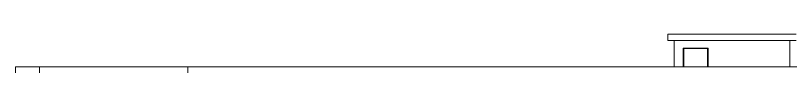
# Model space of a CAD drawing. Header units: millimetres. Extents: x 1898 to 3725, y 783 to 1532.
# Drawn here: x 2472.39 to 2510.02, y 982.21 to 983.78 of the extents above; entities that cross this region are included whole.
import ezdxf

# ---------------------------------------------------------------- set-up
doc = ezdxf.new("R2010")
doc.units = ezdxf.units.MM
for name, color, linetype, lineweight in [('Door', 54, 'Continuous', 18), ('ELEV.2', 250, 'Continuous', 20), ('ELEV.3', 252, 'Continuous', 20), ('ELEV.4', 251, 'Continuous', 18)]:
    doc.layers.add(name, color=color, linetype=linetype, lineweight=lineweight)

msp = doc.modelspace()

# ---------------------------------------------------------------- linework, layer by layer
at = {"layer": 'Door'}
for p, q in [((2506.0179, 983.1081), (2504.8186, 983.1081)), ((2504.8186, 983.1081), (2504.8186, 982.2081)), ((2505.9979, 983.0881), (2504.8386, 983.0881)), ((2504.8386, 983.0881), (2504.8386, 982.2081)), ((2505.9979, 982.2081), (2505.9979, 983.0881)), ((2506.0179, 982.2081), (2506.0179, 983.1081))]:
    msp.add_line(p, q, dxfattribs=at)
at = {"layer": 'ELEV.2'}
for p, q in [((2473.5553, 982.2081), (2473.5553, 981.0081)), ((2473.5553, 982.2081), (2480.4478, 982.2081)), ((2480.4478, 982.2081), (2517.9153, 982.2081)), ((2480.7553, 981.0081), (2480.7553, 982.2081))]:
    msp.add_line(p, q, dxfattribs=at)
at = {"layer": 'ELEV.3'}
for p, q in [((2510.2928, 983.7751), (2504.0728, 983.7751)), ((2504.0728, 983.4751), (2504.0728, 983.7751)), ((2510.2928, 983.4751), (2504.0728, 983.4751)), ((2504.3728, 983.4751), (2504.3728, 982.2081)), ((2509.9928, 983.4751), (2509.9928, 982.2081))]:
    msp.add_line(p, q, dxfattribs=at)
at = {"layer": 'ELEV.4', "linetype": 'Continuous'}
for q in [(2472.3895, 981.0081), (2473.5553, 982.2081)]:
    msp.add_line((2472.3895, 982.2081), q, dxfattribs=at)

doc.saveas('drawing.dxf')
